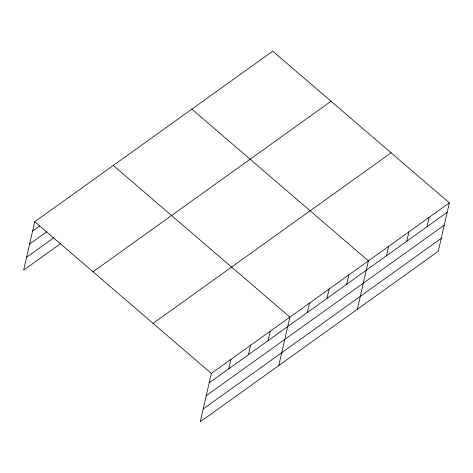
<?xml version="1.0" encoding="UTF-8"?>
<svg xmlns="http://www.w3.org/2000/svg" width="473" height="473" viewBox="0 0 473 473"><rect width="100%" height="100%" fill="white"/><g stroke="black" fill="none" stroke-linecap="round" stroke-linejoin="round"><path stroke-width="0.71" d="M449.35 202.87L211.33 373.41L200.245 421.815L438.264 251.275L449.35 202.87L272.755 51.185L34.736 221.725L23.65 270.13L60.544 243.696M228.808 368.757L230.966 359.338M248.443 354.691L250.601 345.272M268.085 340.619L270.237 331.201M278.792 365.534L289.878 317.129L113.284 165.449M307.355 312.482L309.513 303.063M326.991 298.41L329.149 288.991M346.632 284.338L348.784 274.919M357.334 309.259L368.426 260.854L191.831 109.168M386.5 255.775L388.652 246.356M406.727 241.277L408.885 231.859M426.959 226.78L429.117 217.361M32.578 231.143L39.72 226.029M29.633 244.009L46.892 231.646M26.594 257.265L53.969 237.653M93.01 271.78L331.035 101.24M153.051 323.355L391.076 152.814M209.172 382.828L447.192 212.282M206.228 395.694L444.248 225.154M203.189 408.95L441.208 238.41M34.736 221.725L211.33 373.41"/></g></svg>
